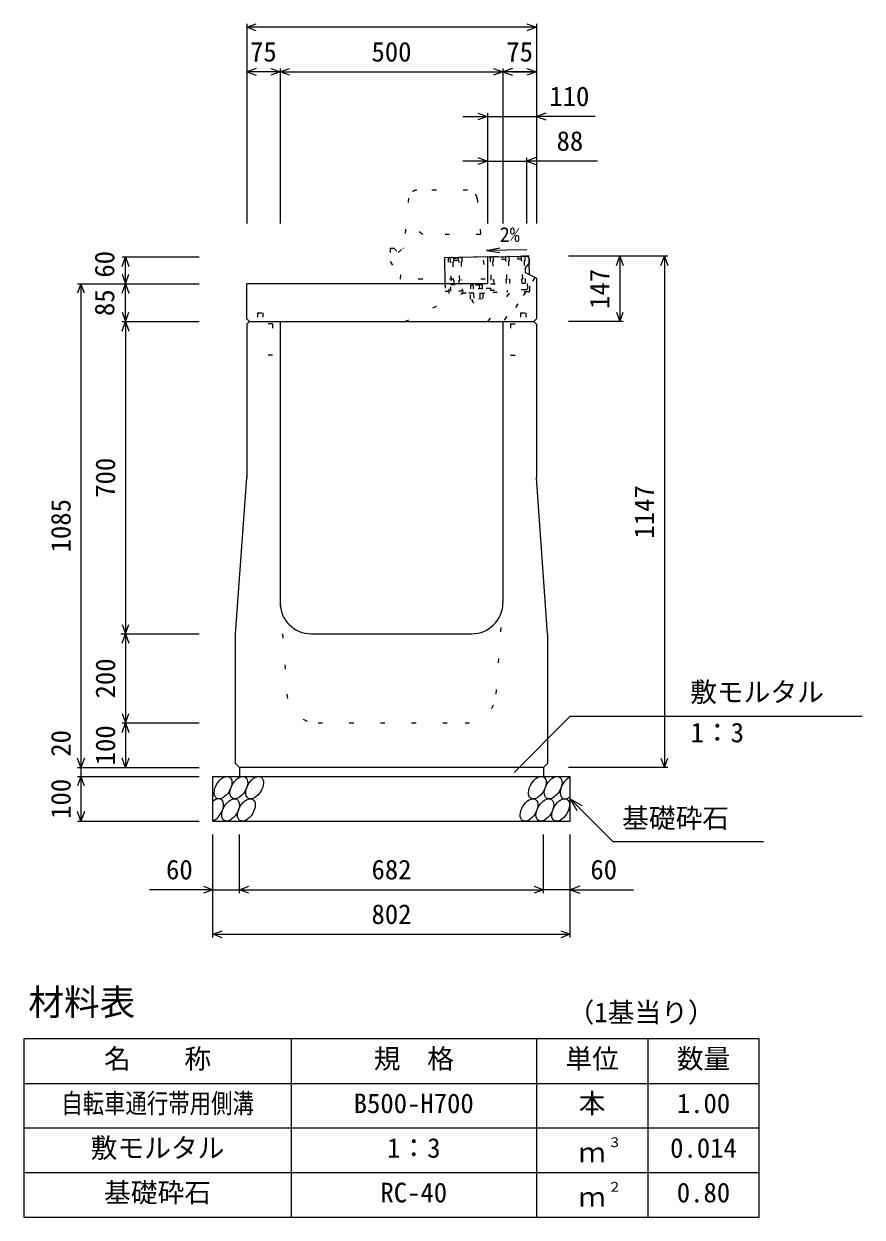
# Model space of a CAD drawing. Units: millimetres, scale not verified. Extents: x -12600 to 12600, y -5940 to 5940.
# Drawn here: x 4875 to 6756, y 1133 to 3809 of the extents above; entities that cross this region are included whole.
import ezdxf
from ezdxf.enums import TextEntityAlignment as Align

# ---------------------------------------------------------------- set-up
doc = ezdxf.new("R2010")
doc.units = ezdxf.units.MM
doc.header["$LTSCALE"] = 40
doc.linetypes.add('DOTTED', pattern=[1.75, 0.25, -1.5])
for name, color, linetype, lineweight in [('0-0_DIM', 7, 'Continuous', 25), ('0-2_HATCH', 6, 'DOTTED', 25), ('0-3_HYO', 3, 'Continuous', 25), ('0-4_HYO2', 4, 'Continuous', 25), ('0-5_OUTLINE', 3, 'Continuous', 25), ('0-6_OUTLINE2', 4, 'DOTTED', 25), ('0-7_TXT', 7, 'Continuous', 25)]:
    doc.layers.add(name, color=color, linetype=linetype, lineweight=lineweight)
doc.styles.add('ＭＳ ゴシック', font='')
doc.styles.get('ＭＳ ゴシック').set_extended_font_data('MS Gothic')

msp = doc.modelspace()

# ---------------------------------------------------------------- linework, layer by layer
at = {"layer": '0-0_DIM'}
for p, q in [((5375, 3808.96), (5375, 3361.46)), ((6025, 3801.46), (5375, 3801.46)), ((6025, 3808.96), (6025, 3361.46)), ((5450, 3701.46), (5375, 3701.46)), ((5450, 3708.96), (5450, 3361.46)), ((5450, 3701.46), (5950, 3701.46)), ((5950, 3708.96), (5950, 3361.46)), ((6025, 3701.46), (5950, 3701.46)), ((5970, 3701.46), (6025, 3701.46)), ((5860, 3601.46), (5915, 3601.46)), ((5915, 3608.96), (5915, 3361.46)), ((5915, 3601.46), (6025, 3601.46)), ((6156.52, 3601.46), (6025, 3601.46)), ((6003, 3508.96), (6003, 3361.46)), ((5915, 3501.46), (5860, 3501.46)), ((5915, 3501.46), (6003, 3501.46)), ((6161.78, 3501.46), (6003, 3501.46)), ((5095.5, 3286.46), (5268, 3286.46)), ((5103, 3226.46), (5103, 3286.46)), ((6319.5, 3288.46), (6097, 3288.46)), ((6212, 3288.46), (6212, 3141.46)), ((6312, 3288.46), (6312, 2141.46)), ((4995.5, 3226.46), (5268, 3226.46)), ((5003, 3226.46), (5003, 2141.46)), ((5103, 3141.46), (5103, 3226.46)), ((5095.5, 3141.46), (5268, 3141.46)), ((6219.5, 3141.46), (6097, 3141.46)), ((5092.25, 2441.46), (5264.75, 2441.46)), ((5095.5, 2441.46), (5268, 2441.46)), ((5974.77, 2130.65), (6101, 2256.89)), ((6101, 2256.89), (6755.81, 2256.89)), ((5095.5, 2241.46), (5268, 2241.46)), ((5103, 2241.46), (5103, 2141.46)), ((4995.5, 2141.46), (5268, 2141.46)), ((5003, 2141.46), (5003, 2121.46)), ((6319.5, 2141.46), (6097, 2141.46)), ((4995.5, 2121.46), (5268, 2121.46)), ((5003, 2121.46), (5003, 2021.46)), ((6101, 2071.46), (6196.76, 1975.71)), ((6101, 2071.46), (6126.98, 2056.46)), ((6101, 2071.46), (6116, 2045.48)), ((4995.5, 2021.46), (5268, 2021.46)), ((5299, 1760.1), (5299, 1991.46)), ((5359, 1860.1), (5359, 1991.46)), ((6041, 1860.1), (6041, 1991.46)), ((6101, 1760.1), (6101, 1991.46)), ((6196.76, 1975.71), (6534.31, 1975.71)), ((5299, 1867.6), (5157.21, 1867.6)), ((5299, 1867.6), (5359, 1867.6)), ((5359, 1867.6), (6041, 1867.6)), ((6101, 1867.6), (6041, 1867.6)), ((6101, 1867.6), (6242.79, 1867.6)), ((5299, 1767.6), (6101, 1767.6))]:
    msp.add_line(p, q, dxfattribs=at)
for points in [[(5396.14, 3793.77), (5375, 3801.46), (5396.14, 3809.16)], [(6003.86, 3809.16), (6025, 3801.46), (6003.86, 3793.77)], [(5396.14, 3709.16), (5375, 3701.46), (5396.14, 3693.77)], [(5428.86, 3709.16), (5450, 3701.46), (5428.86, 3693.77)], [(5471.14, 3693.77), (5450, 3701.46), (5471.14, 3709.16)], [(5928.86, 3709.16), (5950, 3701.46), (5928.86, 3693.77)], [(5971.14, 3709.16), (5950, 3701.46), (5971.14, 3693.77)], [(6003.86, 3709.16), (6025, 3701.46), (6003.86, 3693.77)], [(5893.86, 3609.16), (5915, 3601.46), (5893.86, 3593.77)], [(6046.14, 3609.16), (6025, 3601.46), (6046.14, 3593.77)], [(5893.86, 3509.16), (5915, 3501.46), (5893.86, 3493.77)], [(6024.14, 3509.16), (6003, 3501.46), (6024.14, 3493.77)], [(5095.3, 3265.32), (5103, 3286.46), (5110.7, 3265.32)], [(6204.3, 3267.32), (6212, 3288.46), (6219.7, 3267.32)], [(6304.3, 3267.32), (6312, 3288.46), (6319.7, 3267.32)], [(5095.3, 3247.61), (5103, 3226.46), (5110.7, 3247.61)], [(5010.7, 3205.32), (5003, 3226.46), (4995.3, 3205.32)], [(5095.3, 3205.32), (5103, 3226.46), (5110.7, 3205.32)], [(5095.3, 3162.61), (5103, 3141.46), (5110.7, 3162.61)], [(6204.3, 3162.61), (6212, 3141.46), (6219.7, 3162.61)], [(5095.3, 3120.32), (5103, 3141.46), (5110.7, 3120.32)], [(5103, 3141.46), (5103, 2441.46), (5103, 2241.46)], [(5095.3, 2462.61), (5103, 2441.46), (5110.7, 2462.61)], [(5095.3, 2420.32), (5103, 2441.46), (5110.7, 2420.32)], [(5095.3, 2262.61), (5103, 2241.46), (5110.7, 2262.61)], [(5095.3, 2220.32), (5103, 2241.46), (5110.7, 2220.32)], [(5010.7, 2162.61), (5003, 2141.46), (4995.3, 2162.61)], [(5110.7, 2162.61), (5103, 2141.46), (5095.3, 2162.61)], [(6304.3, 2162.61), (6312, 2141.46), (6319.7, 2162.61)], [(5010.7, 2100.32), (5003, 2121.46), (4995.3, 2100.32)], [(5010.7, 2042.61), (5003, 2021.46), (4995.3, 2042.61)], [(5277.86, 1875.29), (5299, 1867.6), (5277.86, 1859.9)], [(5380.14, 1859.9), (5359, 1867.6), (5380.14, 1875.29)], [(6019.86, 1875.29), (6041, 1867.6), (6019.86, 1859.9)], [(6122.14, 1875.29), (6101, 1867.6), (6122.14, 1859.9)], [(5320.14, 1759.9), (5299, 1767.6), (5320.14, 1775.29)], [(6079.86, 1775.29), (6101, 1767.6), (6079.86, 1759.9)]]:
    msp.add_lwpolyline(points, dxfattribs=at)
at = {"layer": '0-2_HATCH'}
for p, q in [((5829.24, 3204.82), (5827.72, 3284.8)), ((5998.69, 3287.56), (5831.72, 3284.38)), ((5850.39, 3284.73), (5838.77, 3282.04)), ((5850.5, 3278.73), (5838.84, 3278.51)), ((5857.39, 3284.87), (5858.81, 3209.88)), ((6008.68, 3288.25), (5915, 3286.46)), ((5921.04, 3286.08), (5922.47, 3211.09)), ((5956.37, 3286.75), (5928.15, 3280.21)), ((5956.48, 3280.75), (5928.15, 3280.21)), ((5991.69, 3287.42), (5963.48, 3280.89)), ((5991.81, 3281.43), (5963.48, 3280.89)), ((6005.54, 3217.17), (6004.18, 3288.16)), ((6009, 3271.56), (6008.68, 3288.25)), ((6010.15, 3211.26), (6009.47, 3246.63)), ((6001.12, 3212.59), (5829.15, 3209.31)), ((5833.15, 3209.39), (5832.68, 3234.39)), ((5832.87, 3224.39), (5858.53, 3224.88)), ((5922.38, 3215.59), (5858.73, 3214.38)), ((5880, 3224.14), (5877.54, 3222.22)), ((5877.7, 3214.72), (5877.54, 3222.22)), ((5903.94, 3215.26), (5877.7, 3214.72)), ((5877.94, 3222.57), (5880, 3224.14)), ((5901.25, 3224.58), (5880, 3224.14)), ((5883.94, 3214.85), (5883.79, 3222.35)), ((5897.69, 3215.13), (5897.54, 3222.63)), ((5903.37, 3223.09), (5901.25, 3224.58)), ((5903.94, 3215.26), (5903.79, 3222.76)), ((5922.18, 3226.09), (5999.84, 3227.57)), ((5959.13, 3211.79), (5959.21, 3207.29)), ((5999.65, 3237.57), (6000.12, 3212.57)), ((6007.21, 3208.2), (5829.24, 3204.82)), ((5874.46, 3205.68), (5907.46, 3206.31)), ((5877.37, 3191.73), (5877.14, 3204.23)), ((5905.08, 3192.26), (5877.37, 3191.73)), ((5884.06, 3204.36), (5884.3, 3191.86)), ((5897.92, 3204.62), (5898.15, 3192.13)), ((5904.84, 3204.76), (5905.08, 3192.26)), ((5907.46, 3206.31), (5907.49, 3204.81))]:
    msp.add_line(p, q, dxfattribs=at)
at = {"layer": '0-2_HATCH', "linetype": 'Continuous'}
msp.add_line((6009.47, 3246.63), (6009, 3271.56), dxfattribs=at)
msp.add_lwpolyline([(5915, 3286.46), (5818.72, 3284.63), (5819.82, 3226.46)], dxfattribs=at)
at = {"layer": '0-2_HATCH'}
for points in [[(5832.68, 3234.39), (5834.18, 3234.41), (5833.41, 3274.41), (5831.91, 3274.38), (5831.72, 3284.38)], [(5837.22, 3284.48), (5836.71, 3285.17), (5833.71, 3285.12), (5833.22, 3284.41)], [(5838.72, 3284.51), (5838.91, 3274.51), (5837.41, 3274.48), (5838.18, 3234.49), (5839.67, 3234.52), (5839.87, 3224.52)], [(5851.53, 3224.74), (5851.34, 3234.74), (5852.84, 3234.77), (5852.08, 3274.76), (5850.58, 3274.73), (5850.39, 3284.73)], [(5855.89, 3284.84), (5855.37, 3285.53), (5852.37, 3285.47), (5851.89, 3284.76)], [(5857.58, 3274.87), (5856.08, 3274.84), (5856.84, 3234.85), (5858.34, 3234.87)], [(5891.21, 3285.51), (5890.7, 3286.2), (5887.7, 3286.14), (5887.21, 3285.43)], [(5921.99, 3236.09), (5923.49, 3236.12), (5922.73, 3276.11), (5921.23, 3276.08)], [(5926.54, 3286.18), (5926.03, 3286.87), (5923.03, 3286.82), (5922.54, 3286.11)], [(5928.04, 3286.21), (5928.23, 3276.21), (5926.73, 3276.18), (5927.49, 3236.19), (5928.99, 3236.22), (5929.18, 3226.22)], [(5957.51, 3226.76), (5957.32, 3236.76), (5958.82, 3236.79), (5958.06, 3276.78), (5956.56, 3276.75), (5956.37, 3286.75)], [(5961.87, 3286.86), (5961.35, 3287.55), (5958.35, 3287.49), (5957.87, 3286.78)], [(5963.37, 3286.88), (5963.56, 3276.89), (5962.06, 3276.86), (5962.82, 3236.86), (5964.32, 3236.89), (5964.51, 3226.9)], [(5992.84, 3227.43), (5992.65, 3237.43), (5994.15, 3237.46), (5993.39, 3277.45), (5991.89, 3277.43), (5991.69, 3287.42)], [(5997.19, 3287.53), (5996.68, 3288.22), (5993.68, 3288.16), (5993.19, 3287.45)], [(5998.69, 3287.56), (5998.88, 3277.56), (5997.38, 3277.53), (5998.15, 3237.54), (5999.65, 3237.57)], [(5819.82, 3226.46), (5820.14, 3209.64), (5829.14, 3209.81)], [(5907.49, 3204.81), (5874.49, 3204.18), (5874.46, 3205.68)]]:
    msp.add_lwpolyline(points, dxfattribs=at)
for centre, radius, start, end in [((5880.73, 3219), 4.53, 47.57461, 134.78335), ((5891.04, 3204.21), 19.53, 70.56972, 111.78823), ((5900.73, 3219.41), 4.53, 47.57461, 134.78335), ((6001.04, 3217.09), 4.5, 271.09113, 1.09113), ((6007.15, 3211.2), 3, 271.09113, 1.09113), ((5891.23, 3191.99), 11, 181.09113, 1.09113)]:
    msp.add_arc(centre, radius, start, end, dxfattribs=at)
at = {"layer": '0-2_HATCH', "linetype": 'Continuous'}
for centre in [(5321.89, 2096.46), (5357.37, 2096.46), (5392.84, 2096.46), (6027.05, 2096.46), (6062.52, 2096.46), (5338.77, 2046.46), (5374.25, 2046.46), (6008.45, 2046.46), (6043.93, 2046.46), (6079.41, 2046.46)]:
    msp.add_ellipse(centre, major_axis=(14.54, 23.54), ratio=0.5792, dxfattribs=at)
for centre, start_param, end_param in [((6098, 2096.46), 0.6666252, 4.1103269), ((5303.3, 2046.46), 3.7419964, 7.318141)]:
    msp.add_ellipse(centre, major_axis=(14.54, 23.54), ratio=0.5792, start_param=start_param, end_param=end_param, dxfattribs=at)
at = {"layer": '0-3_HYO'}
for p, q in [((5475, 1533.36), (5475, 1133.36)), ((6025, 1533.36), (6025, 1133.36)), ((6275, 1533.36), (6275, 1133.36)), ((4875, 1433.36), (6525, 1433.36))]:
    msp.add_line(p, q, dxfattribs=at)
msp.add_lwpolyline([(4875, 1133.36), (6525, 1133.36), (6525, 1533.36), (4875, 1533.36)], close=True, dxfattribs=at)
at = {"layer": '0-4_HYO2'}
for p, q in [((4875, 1333.36), (6525, 1333.36)), ((4875, 1233.36), (6525, 1233.36))]:
    msp.add_line(p, q, dxfattribs=at)
at = {"layer": '0-5_OUTLINE', "linetype": 'DOTTED'}
for p, q in [((5870.46, 3436.41), (5756.66, 3436.41)), ((5738.2, 3418.41), (5727, 3306.46)), ((5891.8, 3418.45), (5910, 3236.46)), ((5697, 3306.46), (5697, 3276.46)), ((5697, 3306.46), (5705, 3306.46)), ((5705, 3306.46), (5715, 3296.46)), ((5697, 3276.46), (5720, 3236.46)), ((5910, 3236.46), (5720, 3236.46))]:
    msp.add_line(p, q, dxfattribs=at)
at = {"layer": '0-5_OUTLINE'}
for p, q in [((5915, 3286.46), (6004, 3288.16)), ((5915, 3286.46), (5915, 3226.46)), ((6000, 3261.56), (6009, 3271.56)), ((6000, 3261.56), (6000, 3251.56)), ((6025, 3238.56), (6000, 3251.56)), ((6025, 3238.56), (6025, 3147.46)), ((5375, 3147.46), (5375, 3226.46)), ((5915, 3226.46), (5375, 3226.46)), ((5375, 3147.46), (5381, 3141.46)), ((5375, 3135.46), (5381, 3141.46)), ((5375, 3135.46), (5375, 2791.46)), ((5381, 3141.46), (6019, 3141.46)), ((5450, 3141.46), (5450, 2511.46)), ((5950, 3141.46), (5950, 2511.46)), ((6019, 3141.46), (6025, 3147.46)), ((6019, 3141.46), (6025, 3135.46)), ((6025, 3135.46), (6025, 2791.46)), ((5350, 2441.46), (5375, 2791.46)), ((6050, 2441.46), (6025, 2791.46)), ((5350, 2150.46), (5350, 2441.46)), ((5520, 2441.46), (5880, 2441.46)), ((6050, 2441.46), (6050, 2150.46)), ((5350, 2150.46), (5359, 2141.46)), ((6041, 2141.46), (5359, 2141.46)), ((5359, 2141.46), (5359, 2121.46)), ((6041, 2141.46), (6050, 2150.46)), ((6041, 2141.46), (6041, 2121.46)), ((5299, 2121.46), (6101, 2121.46)), ((5299, 2021.46), (5299, 2121.46)), ((6101, 2021.46), (6101, 2121.46)), ((5299, 2021.46), (6101, 2021.46))]:
    msp.add_line(p, q, dxfattribs=at)
at = {"layer": '0-5_OUTLINE', "linetype": 'DOTTED'}
msp.add_lwpolyline([(5715, 3296.46), (5725, 3306.46), (5727, 3306.46)], dxfattribs=at)
at = {"layer": '0-5_OUTLINE'}
msp.add_lwpolyline([(6004, 3288.16), (6009, 3283.25), (6009, 3271.56)], dxfattribs=at)
at = {"layer": '0-5_OUTLINE', "linetype": 'DOTTED'}
for centre, start, end in [((5758.1, 3416.46), 94.13229, 174.40835), ((5871.9, 3416.46), 4.08463, 93.6009)]:
    msp.add_arc(centre, 20, start, end, dxfattribs=at)
at = {"layer": '0-5_OUTLINE'}
for centre, start, end in [((5520, 2511.46), 180, 270), ((5880, 2511.46), 270, 0)]:
    msp.add_arc(centre, 70, start, end, dxfattribs=at)
at = {"layer": '0-6_OUTLINE2'}
for p, q in [((5720, 3236.46), (5727, 3306.46)), ((5916.05, 3141.46), (6000, 3251.56)), ((6021.33, 3240.47), (5957.65, 3141.46)), ((5729.88, 3141.46), (5861.23, 3205.42)), ((6001.21, 3208.09), (5950, 3141.46)), ((5399, 3161.46), (5411, 3161.46)), ((5399, 3161.46), (5399, 3136.46)), ((5411, 3161.46), (5411, 3136.46)), ((5989, 3161.46), (6001, 3161.46)), ((5989, 3161.46), (5989, 3136.46)), ((6001, 3161.46), (6001, 3136.46)), ((5433, 3136.46), (5376, 3136.46)), ((5433, 3136.46), (5433, 3066.46)), ((5967, 3136.46), (6024, 3136.46)), ((5433, 3066.46), (5375, 3066.46)), ((5450, 2511.46), (5465.2, 2306.29)), ((5934.8, 2306.29), (5950, 2511.46)), ((5535.01, 2241.46), (5864.99, 2241.46))]:
    msp.add_line(p, q, dxfattribs=at)
for points in [[(5900, 3336.46), (5770, 3336.46), (5733, 3366.46)], [(5967, 3136.46), (5967, 3066.46), (6024, 3066.46)]]:
    msp.add_lwpolyline(points, dxfattribs=at)
for centre, start, end in [((5535.01, 2311.46), 184.23639, 270), ((5864.99, 2311.46), 270, 355.76361)]:
    msp.add_arc(centre, 70, start, end, dxfattribs=at)
at = {"layer": '0-7_TXT'}
msp.add_line((5913.17, 3301.06), (5942.81, 3296.41), dxfattribs=at)
msp.add_lwpolyline([(6003.59, 3302.78), (5913.17, 3301.06), (5942.61, 3306.83)], dxfattribs=at)

# ---------------------------------------------------------------- texts
at = {"layer": '0-0_DIM', "style": 'ＭＳ ゴシック'}
for s, p in [('75', (5382.5, 3711.46)), ('500', (5655, 3711.46)), ('75', (5957.5, 3711.46)), ('110', (6054.02, 3611.46)), ('88', (6070.19, 3511.46)), ('敷モルタル', (6369.94, 2275.62)), ('1：3', (6370.94, 2184.93)), ('基礎砕石', (6217.32, 1992.88)), ('60', (5194, 1877.6)), ('682', (5655, 1877.6)), ('60', (6146, 1877.6)), ('802', (5655, 1777.6))]:
    msp.add_text(s, height=43.99, dxfattribs=at).set_placement(p, align=Align.BOTTOM_LEFT)
for s, p in [('60', (5091.16, 3240.08)), ('147', (6202, 3169.96)), ('85', (5091.16, 3153.96)), ('700', (5093, 2746.46)), ('1147', (6302, 2654.96)), ('1085', (4993, 2623.96)), ('200', (5093, 2296.46)), ('20', (4993, 2165.78)), ('100', (5093, 2146.46)), ('100', (4993, 2026.46))]:
    msp.add_text(s, height=43.99, rotation=90, dxfattribs=at).set_placement(p, align=Align.BOTTOM_LEFT)
at = {"layer": '0-7_TXT', "style": 'ＭＳ ゴシック'}
for s, height, p in [('2%', 32.99, (5942.74, 3310.39)), ('材料表', 58.65, (4885, 1568.36)), ('（1基当り）', 43.99, (6095, 1557.36)), ('名\u3000\u3000称', 43.99, (5055, 1453.36)), ('規\u3000格', 43.99, (5660, 1453.36)), ('単位', 43.99, (6090, 1453.36)), ('数量', 43.99, (6340, 1453.36)), ('B500-H700', 43.99, (5615, 1353.36)), ('本', 43.99, (6120, 1353.36)), ('1.00', 43.99, (6340, 1353.36)), ('敷モルタル', 43.99, (5025, 1253.36)), ('３', 21.99, (6185.54, 1283.73)), ('1：3', 43.99, (5690, 1253.36)), ('ｍ', 43.99, (6120, 1243.36)), ('0.014', 43.99, (6325, 1253.36)), ('基礎砕石', 43.99, (5055, 1153.36)), ('RC-40', 43.99, (5675, 1153.36)), ('２', 21.99, (6185.54, 1183.73)), ('0.80', 43.99, (6340, 1153.36)), ('ｍ', 43.99, (6120, 1143.36))]:
    msp.add_text(s, height=height, dxfattribs=at).set_placement(p, align=Align.BOTTOM_LEFT)
at = {"layer": '0-7_TXT', "style": 'ＭＳ ゴシック', "width": 0.8}
msp.add_text('自転車通行帯用側溝', height=43.99, dxfattribs=at).set_placement((4959, 1353.36), align=Align.BOTTOM_LEFT)

doc.saveas('drawing.dxf')
